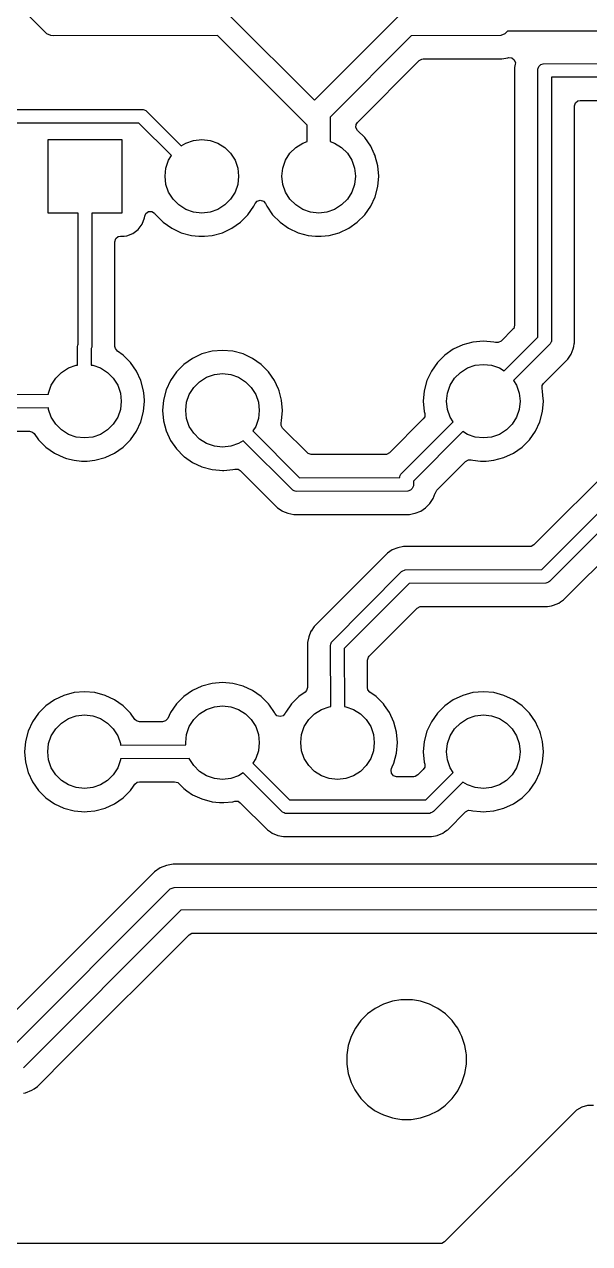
# Model space of a CAD drawing. Extents: x 3.8 to 7.11, y -5.16 to -3.03.
# Drawn here: x 4.968 to 5.452, y -5.157 to -4.114 of the extents above; entities that cross this region are included whole.
import ezdxf

# ---------------------------------------------------------------- set-up
doc = ezdxf.new("R2010")
doc.units = 0
doc.header["$MEASUREMENT"] = 0
doc.layers.add('BLACK', color=7, linetype='CONTINUOUS')

msp = doc.modelspace()

# ---------------------------------------------------------------- linework, layer by layer
at = {"layer": 'BLACK', "linetype": 'CONTINUOUS'}
for p, q in [((4.9874, -4.1224), (4.837, -3.9722)), ((5.1433, -4.106), (5.2166, -4.1791)), ((5.2166, -4.1791), (5.2883, -4.1072)), ((5.3818, -4.1201), (5.3795, -4.1224)), ((6.3951, -4.12), (5.3818, -4.1201)), ((4.991, -4.1238), (4.9874, -4.1224)), ((4.9929, -4.124), (4.991, -4.1238)), ((4.991, -4.1238), (4.991, -4.1238)), ((5.1335, -4.1238), (4.9929, -4.124)), ((5.2103, -4.2003), (5.1335, -4.1238)), ((5.2991, -4.124), (5.2298, -4.1936)), ((5.3759, -4.1238), (5.2991, -4.124)), ((5.3795, -4.1224), (5.3759, -4.1238)), ((5.2533, -4.198), (5.3061, -4.1452)), ((5.3061, -4.1452), (5.3085, -4.1438)), ((5.3085, -4.1438), (5.3095, -4.1437)), ((5.3095, -4.1437), (5.3769, -4.1437)), ((5.3769, -4.1437), (5.3819, -4.1427)), ((5.3819, -4.1427), (5.3826, -4.1426)), ((5.3826, -4.1426), (5.3853, -4.1428)), ((5.3853, -4.1428), (5.3875, -4.1445)), ((5.3875, -4.1445), (5.3884, -4.1471)), ((5.3883, -4.1483), (5.3878, -4.151)), ((5.3878, -4.151), (5.3878, -4.3716)), ((5.3884, -4.1471), (5.3883, -4.1483)), ((5.4076, -4.1524), (5.4085, -4.1503)), ((5.4085, -4.1503), (5.4101, -4.1486)), ((5.4101, -4.1486), (5.4122, -4.1478)), ((5.4122, -4.1478), (5.6268, -4.1476)), ((5.4075, -4.1535), (5.4076, -4.1524)), ((5.4076, -4.3817), (5.4075, -4.1535)), ((5.6242, -4.1593), (5.4192, -4.1594)), ((5.4192, -4.1594), (5.4193, -4.3843)), ((5.439, -4.184), (5.4398, -4.1814)), ((5.4398, -4.1814), (5.4418, -4.1796)), ((5.4418, -4.1796), (5.4439, -4.1792)), ((5.4439, -4.1792), (5.6141, -4.1792)), ((4.9398, -4.1871), (5.0689, -4.187)), ((5.0689, -4.187), (5.07, -4.1871)), ((5.07, -4.1871), (5.0708, -4.1874)), ((5.0708, -4.1874), (5.0722, -4.188)), ((5.0722, -4.188), (5.1025, -4.2182)), ((5.2298, -4.1936), (5.2298, -4.2143)), ((5.439, -4.3868), (5.439, -4.184)), ((5.0663, -4.1987), (4.9467, -4.1988)), ((5.0942, -4.2265), (5.0663, -4.1987)), ((5.2103, -4.2144), (5.2103, -4.2003)), ((5.2519, -4.2025), (5.2521, -4.1997)), ((5.2533, -4.2049), (5.2519, -4.2025)), ((5.2521, -4.1997), (5.2533, -4.198)), ((4.9886, -4.2756), (4.9886, -4.2126)), ((4.9886, -4.2126), (5.0516, -4.2126)), ((5.0516, -4.2126), (5.0516, -4.2756)), ((5.1064, -4.2157), (5.1131, -4.2134)), ((5.1131, -4.2134), (5.1201, -4.2126)), ((5.1201, -4.2126), (5.1271, -4.2134)), ((5.1271, -4.2134), (5.1337, -4.2157)), ((5.2064, -4.2157), (5.2103, -4.2144)), ((5.2298, -4.2143), (5.2337, -4.2157)), ((5.2595, -4.2111), (5.2533, -4.2049)), ((5.2646, -4.2184), (5.2595, -4.2111)), ((5.2595, -4.2111), (5.2595, -4.2111)), ((5.1025, -4.2182), (5.1064, -4.2157)), ((5.1337, -4.2157), (5.1397, -4.2195)), ((5.1397, -4.2195), (5.1447, -4.2245)), ((5.1447, -4.2245), (5.1485, -4.2304)), ((5.1917, -4.2304), (5.1955, -4.2245)), ((5.1955, -4.2245), (5.2004, -4.2195)), ((5.2004, -4.2195), (5.2064, -4.2157)), ((5.2337, -4.2157), (5.2397, -4.2195)), ((5.2397, -4.2195), (5.2447, -4.2245)), ((5.2447, -4.2245), (5.2485, -4.2304)), ((5.2677, -4.225), (5.2646, -4.2184)), ((5.2684, -4.2265), (5.2677, -4.225)), ((5.0894, -4.2371), (5.0917, -4.2304)), ((5.0917, -4.2304), (5.0942, -4.2265)), ((5.1485, -4.2304), (5.1508, -4.2371)), ((5.1894, -4.2371), (5.1917, -4.2304)), ((5.2485, -4.2304), (5.2508, -4.2371)), ((5.2685, -4.2269), (5.2684, -4.2265)), ((5.2684, -4.2265), (5.2684, -4.2265)), ((5.2707, -4.2352), (5.2685, -4.2269)), ((5.2715, -4.2441), (5.2707, -4.2352)), ((5.0886, -4.2441), (5.0894, -4.2371)), ((5.0894, -4.2511), (5.0886, -4.2441)), ((5.1508, -4.2371), (5.1516, -4.2441)), ((5.1516, -4.2441), (5.1508, -4.2511)), ((5.1886, -4.2441), (5.1894, -4.2371)), ((5.1894, -4.2511), (5.1886, -4.2441)), ((5.2508, -4.2371), (5.2516, -4.2441)), ((5.2516, -4.2441), (5.2508, -4.2511)), ((5.2707, -4.253), (5.2715, -4.2441)), ((5.0917, -4.2578), (5.0894, -4.2511)), ((5.1508, -4.2511), (5.1485, -4.2578)), ((5.1917, -4.2578), (5.1894, -4.2511)), ((5.2508, -4.2511), (5.2485, -4.2578)), ((5.2684, -4.2617), (5.2707, -4.253)), ((5.0955, -4.2637), (5.0917, -4.2578)), ((5.1004, -4.2687), (5.0955, -4.2637)), ((5.1447, -4.2637), (5.1397, -4.2687)), ((5.1485, -4.2578), (5.1447, -4.2637)), ((5.1657, -4.2675), (5.1675, -4.2654)), ((5.1675, -4.2654), (5.1701, -4.2647)), ((5.1701, -4.2647), (5.1728, -4.2655)), ((5.1728, -4.2655), (5.1745, -4.2675)), ((5.1955, -4.2637), (5.1917, -4.2578)), ((5.2004, -4.2687), (5.1955, -4.2637)), ((5.2447, -4.2637), (5.2397, -4.2687)), ((5.2485, -4.2578), (5.2447, -4.2637)), ((5.2646, -4.2698), (5.2684, -4.2617)), ((5.0142, -4.2756), (4.9886, -4.2756)), ((5.0143, -4.3877), (5.0142, -4.2756)), ((5.0516, -4.2756), (5.0259, -4.2756)), ((5.0259, -4.2756), (5.026, -4.3894)), ((5.0712, -4.2784), (5.0722, -4.2759)), ((5.0722, -4.2759), (5.0745, -4.2743)), ((5.0745, -4.2743), (5.0772, -4.2742)), ((5.0772, -4.2742), (5.0796, -4.2756)), ((5.0796, -4.2756), (5.08, -4.2762)), ((5.08, -4.2762), (5.0807, -4.2771)), ((5.0807, -4.2771), (5.087, -4.2835)), ((5.1064, -4.2725), (5.1004, -4.2687)), ((5.1131, -4.2748), (5.1064, -4.2725)), ((5.1201, -4.2756), (5.1131, -4.2748)), ((5.1271, -4.2748), (5.1201, -4.2756)), ((5.1337, -4.2725), (5.1271, -4.2748)), ((5.1397, -4.2687), (5.1337, -4.2725)), ((5.1531, -4.2835), (5.1595, -4.2771)), ((5.1595, -4.2771), (5.1646, -4.2698)), ((5.1646, -4.2698), (5.1657, -4.2675)), ((5.1745, -4.2675), (5.1756, -4.2698)), ((5.1756, -4.2698), (5.1756, -4.2698)), ((5.1756, -4.2698), (5.1807, -4.2771)), ((5.1807, -4.2771), (5.187, -4.2835)), ((5.2064, -4.2725), (5.2004, -4.2687)), ((5.2131, -4.2748), (5.2064, -4.2725)), ((5.2201, -4.2756), (5.2131, -4.2748)), ((5.2271, -4.2748), (5.2201, -4.2756)), ((5.2337, -4.2725), (5.2271, -4.2748)), ((5.2397, -4.2687), (5.2337, -4.2725)), ((5.2531, -4.2835), (5.2595, -4.2771)), ((5.2595, -4.2771), (5.2646, -4.2698)), ((5.0657, -4.2897), (5.069, -4.2851)), ((5.069, -4.2851), (5.071, -4.2798)), ((5.071, -4.2798), (5.0712, -4.2784)), ((5.087, -4.2835), (5.087, -4.2835)), ((5.087, -4.2835), (5.0944, -4.2886)), ((5.1458, -4.2886), (5.1531, -4.2835)), ((5.187, -4.2835), (5.187, -4.2835)), ((5.187, -4.2835), (5.1944, -4.2886)), ((5.2458, -4.2886), (5.2531, -4.2835)), ((5.0457, -4.3002), (5.0465, -4.2975)), ((5.0465, -4.2975), (5.0485, -4.2957)), ((5.0485, -4.2957), (5.0506, -4.2953)), ((5.0506, -4.2953), (5.0535, -4.2953)), ((5.0535, -4.2953), (5.0558, -4.295)), ((5.0535, -4.2953), (5.0535, -4.2953)), ((5.0558, -4.295), (5.0611, -4.2931)), ((5.0611, -4.2931), (5.0657, -4.2897)), ((5.0944, -4.2886), (5.1025, -4.2924)), ((5.1025, -4.2924), (5.1112, -4.2947)), ((5.1112, -4.2947), (5.1175, -4.2953)), ((5.1175, -4.2953), (5.1201, -4.2955)), ((5.1201, -4.2955), (5.1223, -4.2953)), ((5.1201, -4.2955), (5.1201, -4.2955)), ((5.1201, -4.2955), (5.1201, -4.2955)), ((5.1223, -4.2953), (5.129, -4.2947)), ((5.129, -4.2947), (5.1377, -4.2924)), ((5.1377, -4.2924), (5.1458, -4.2886)), ((5.1944, -4.2886), (5.2025, -4.2924)), ((5.2025, -4.2924), (5.2112, -4.2947)), ((5.2112, -4.2947), (5.2175, -4.2953)), ((5.2175, -4.2953), (5.2201, -4.2955)), ((5.2201, -4.2955), (5.2223, -4.2953)), ((5.2201, -4.2955), (5.2201, -4.2955)), ((5.2201, -4.2955), (5.2201, -4.2955)), ((5.2223, -4.2953), (5.229, -4.2947)), ((5.229, -4.2947), (5.2377, -4.2924)), ((5.2377, -4.2924), (5.2458, -4.2886)), ((5.0457, -4.3898), (5.0457, -4.3002)), ((5.3863, -4.3751), (5.3763, -4.3852)), ((5.3787, -4.4107), (5.4076, -4.3817)), ((5.387, -4.3743), (5.3863, -4.3751)), ((5.3878, -4.3716), (5.387, -4.3743)), ((5.0138, -4.3898), (5.0139, -4.3886)), ((5.0138, -4.4058), (5.0138, -4.3898)), ((5.0139, -4.3886), (5.0143, -4.3877)), ((5.0259, -4.3905), (5.0255, -4.3915)), ((5.0255, -4.3915), (5.0255, -4.4058)), ((5.026, -4.3894), (5.0259, -4.3905)), ((5.0461, -4.3916), (5.0457, -4.3898)), ((5.0478, -4.3938), (5.0461, -4.3916)), ((5.3353, -4.3921), (5.328, -4.3972)), ((5.3434, -4.3883), (5.3353, -4.3921)), ((5.3353, -4.3921), (5.3353, -4.3921)), ((5.3521, -4.386), (5.3434, -4.3883)), ((5.3434, -4.3883), (5.3434, -4.3883)), ((5.361, -4.3852), (5.3521, -4.386)), ((5.3521, -4.386), (5.3521, -4.386)), ((5.3699, -4.386), (5.361, -4.3852)), ((5.361, -4.3852), (5.361, -4.3852)), ((5.3715, -4.3864), (5.3699, -4.386)), ((5.3699, -4.386), (5.3699, -4.386)), ((5.3699, -4.386), (5.3699, -4.386)), ((5.3699, -4.386), (5.3699, -4.386)), ((5.3699, -4.386), (5.3699, -4.386)), ((5.3738, -4.3865), (5.3715, -4.3864)), ((5.3763, -4.3852), (5.3738, -4.3865)), ((5.4183, -4.3875), (5.3869, -4.419)), ((5.419, -4.3858), (5.4183, -4.3875)), ((5.4192, -4.3854), (5.419, -4.3858)), ((5.4193, -4.3843), (5.4192, -4.3854)), ((5.4361, -4.3964), (5.438, -4.3917)), ((5.438, -4.3917), (5.4384, -4.3898)), ((5.4384, -4.3898), (5.4388, -4.3876)), ((5.4388, -4.3876), (5.439, -4.3868)), ((5.0527, -4.3972), (5.0478, -4.3938)), ((5.0591, -4.4036), (5.0527, -4.3972)), ((5.1121, -4.4), (5.1048, -4.4051)), ((5.1202, -4.3962), (5.1121, -4.4)), ((5.1121, -4.4), (5.1121, -4.4)), ((5.1289, -4.3939), (5.1202, -4.3962)), ((5.1202, -4.3962), (5.1202, -4.3962)), ((5.1378, -4.3931), (5.1289, -4.3939)), ((5.1289, -4.3939), (5.1289, -4.3939)), ((5.1467, -4.3939), (5.1378, -4.3931)), ((5.1378, -4.3931), (5.1378, -4.3931)), ((5.1554, -4.3962), (5.1467, -4.3939)), ((5.1467, -4.3939), (5.1467, -4.3939)), ((5.1467, -4.3939), (5.1467, -4.3939)), ((5.1467, -4.3939), (5.1467, -4.3939)), ((5.1467, -4.3939), (5.1467, -4.3939)), ((5.1635, -4.4), (5.1554, -4.3962)), ((5.1554, -4.3962), (5.1554, -4.3962)), ((5.1708, -4.4051), (5.1635, -4.4)), ((5.1635, -4.4), (5.1635, -4.4)), ((5.328, -4.3972), (5.3217, -4.4036)), ((5.4125, -4.4214), (5.4333, -4.4006)), ((5.4333, -4.4006), (5.4361, -4.3964)), ((4.9951, -4.417), (5, -4.412)), ((5, -4.412), (5.006, -4.4082)), ((5.006, -4.4082), (5.0127, -4.4059)), ((5.0127, -4.4059), (5.0138, -4.4058)), ((5.0255, -4.4058), (5.0267, -4.4059)), ((5.0267, -4.4059), (5.0334, -4.4082)), ((5.0334, -4.4082), (5.0393, -4.412)), ((5.0393, -4.412), (5.0443, -4.417)), ((5.0642, -4.4109), (5.0591, -4.4036)), ((5.0591, -4.4036), (5.0591, -4.4036)), ((5.068, -4.419), (5.0642, -4.4109)), ((5.0984, -4.4115), (5.0933, -4.4188)), ((5.1048, -4.4051), (5.0984, -4.4115)), ((5.1308, -4.4138), (5.1378, -4.413)), ((5.1378, -4.413), (5.1448, -4.4138)), ((5.1772, -4.4115), (5.1708, -4.4051)), ((5.1823, -4.4188), (5.1772, -4.4115)), ((5.1772, -4.4115), (5.1772, -4.4115)), ((5.3165, -4.4109), (5.3127, -4.419)), ((5.3217, -4.4036), (5.3165, -4.4109)), ((5.3165, -4.4109), (5.3165, -4.4109)), ((5.3364, -4.417), (5.3414, -4.412)), ((5.3414, -4.412), (5.3474, -4.4082)), ((5.3474, -4.4082), (5.354, -4.4059)), ((5.354, -4.4059), (5.361, -4.4051)), ((5.361, -4.4051), (5.368, -4.4059)), ((5.368, -4.4059), (5.3747, -4.4082)), ((5.3747, -4.4082), (5.3787, -4.4107)), ((4.989, -4.4296), (4.9913, -4.4229)), ((4.9913, -4.4229), (4.9951, -4.417)), ((5.0443, -4.417), (5.0481, -4.4229)), ((5.0481, -4.4229), (5.0504, -4.4296)), ((5.0703, -4.4277), (5.068, -4.419)), ((5.0933, -4.4188), (5.0895, -4.4269)), ((5.0933, -4.4188), (5.0933, -4.4188)), ((5.1132, -4.4249), (5.1182, -4.4199)), ((5.1182, -4.4199), (5.1241, -4.4161)), ((5.1241, -4.4161), (5.1308, -4.4138)), ((5.1448, -4.4138), (5.1515, -4.4161)), ((5.1515, -4.4161), (5.1574, -4.4199)), ((5.1574, -4.4199), (5.1624, -4.4249)), ((5.1858, -4.4262), (5.1823, -4.4188)), ((5.3127, -4.419), (5.3104, -4.4277)), ((5.3127, -4.419), (5.3127, -4.419)), ((5.3303, -4.4296), (5.3326, -4.4229)), ((5.3326, -4.4229), (5.3364, -4.417)), ((5.3869, -4.419), (5.3894, -4.4229)), ((5.3894, -4.4229), (5.3917, -4.4296)), ((5.4112, -4.4261), (5.4113, -4.4233)), ((5.4113, -4.4233), (5.4125, -4.4214)), ((4.893, -4.4308), (4.9889, -4.4307)), ((4.9889, -4.4307), (4.989, -4.4296)), ((5.0504, -4.4296), (5.0512, -4.4366)), ((5.0707, -4.432), (5.0703, -4.4277)), ((5.0711, -4.4364), (5.0707, -4.432)), ((5.0895, -4.4269), (5.0872, -4.4356)), ((5.0895, -4.4269), (5.0895, -4.4269)), ((5.1071, -4.4375), (5.1094, -4.4308)), ((5.1094, -4.4308), (5.1132, -4.4249)), ((5.1624, -4.4249), (5.1662, -4.4308)), ((5.1662, -4.4308), (5.1685, -4.4375)), ((5.1861, -4.4269), (5.1858, -4.4262)), ((5.1863, -4.4277), (5.1861, -4.4269)), ((5.1861, -4.4269), (5.1861, -4.4269)), ((5.1884, -4.4356), (5.1863, -4.4277)), ((5.3104, -4.4277), (5.3096, -4.4366)), ((5.3104, -4.4277), (5.3104, -4.4277)), ((5.3295, -4.4366), (5.3303, -4.4296)), ((5.3917, -4.4296), (5.3925, -4.4366)), ((5.4116, -4.4277), (5.4112, -4.4261)), ((5.412, -4.432), (5.4116, -4.4277)), ((5.4124, -4.4364), (5.412, -4.432)), ((4.9888, -4.4424), (4.893, -4.4425)), ((4.989, -4.4436), (4.9888, -4.4424)), ((4.9913, -4.4503), (4.989, -4.4436)), ((5.0504, -4.4436), (5.0481, -4.4503)), ((5.0512, -4.4366), (5.0504, -4.4436)), ((5.0703, -4.4455), (5.0711, -4.4366)), ((5.0711, -4.4366), (5.0711, -4.4364)), ((5.0872, -4.4356), (5.0864, -4.4445)), ((5.0872, -4.4356), (5.0872, -4.4356)), ((5.1063, -4.4445), (5.1071, -4.4375)), ((5.1685, -4.4375), (5.1693, -4.4445)), ((5.1892, -4.4445), (5.1884, -4.4356)), ((5.3096, -4.4366), (5.3096, -4.4366)), ((5.3096, -4.4366), (5.3104, -4.4455)), ((5.3303, -4.4436), (5.3295, -4.4366)), ((5.3326, -4.4503), (5.3303, -4.4436)), ((5.3917, -4.4436), (5.3894, -4.4503)), ((5.3925, -4.4366), (5.3917, -4.4436)), ((5.4116, -4.4455), (5.4124, -4.4366)), ((5.4124, -4.4366), (5.4124, -4.4364)), ((4.9951, -4.4563), (4.9913, -4.4503)), ((5.0481, -4.4503), (5.0443, -4.4563)), ((5.0642, -4.4623), (5.068, -4.4542)), ((5.068, -4.4542), (5.0703, -4.4455)), ((5.0864, -4.4445), (5.0864, -4.4445)), ((5.0864, -4.4445), (5.0872, -4.4534)), ((5.0872, -4.4534), (5.0872, -4.4534)), ((5.0872, -4.4534), (5.0895, -4.4621)), ((5.1071, -4.4515), (5.1063, -4.4445)), ((5.1094, -4.4582), (5.1071, -4.4515)), ((5.1685, -4.4515), (5.1662, -4.4582)), ((5.1693, -4.4445), (5.1685, -4.4515)), ((5.188, -4.455), (5.1884, -4.4534)), ((5.1884, -4.4534), (5.1892, -4.4445)), ((5.1884, -4.4534), (5.1884, -4.4534)), ((5.1884, -4.4534), (5.1884, -4.4534)), ((5.3096, -4.4518), (5.2806, -4.4808)), ((5.2904, -4.4991), (5.3351, -4.4542)), ((5.3108, -4.4499), (5.3096, -4.4518)), ((5.3104, -4.4455), (5.3104, -4.4455)), ((5.3104, -4.4455), (5.3108, -4.4471)), ((5.3108, -4.4471), (5.3108, -4.4499)), ((5.3351, -4.4542), (5.3326, -4.4503)), ((5.3894, -4.4503), (5.3856, -4.4563)), ((5.4055, -4.4623), (5.4093, -4.4542)), ((5.4093, -4.4542), (5.4116, -4.4455)), ((4.9093, -4.4622), (4.9726, -4.4622)), ((4.9726, -4.4622), (4.9752, -4.463)), ((4.9752, -4.463), (4.9766, -4.4643)), ((4.9766, -4.4643), (4.9803, -4.4697)), ((5, -4.4612), (4.9951, -4.4563)), ((5.006, -4.465), (5, -4.4612)), ((5.0127, -4.4673), (5.006, -4.465)), ((5.0334, -4.465), (5.0267, -4.4673)), ((5.0393, -4.4612), (5.0334, -4.465)), ((5.0443, -4.4563), (5.0393, -4.4612)), ((5.0591, -4.4697), (5.0642, -4.4623)), ((5.0895, -4.4621), (5.0895, -4.4621)), ((5.0895, -4.4621), (5.0933, -4.4702)), ((5.1132, -4.4641), (5.1094, -4.4582)), ((5.1182, -4.4691), (5.1132, -4.4641)), ((5.1662, -4.4582), (5.1637, -4.4621)), ((5.1637, -4.4621), (5.2037, -4.5021)), ((5.1879, -4.4573), (5.188, -4.455)), ((5.1892, -4.4597), (5.1879, -4.4573)), ((5.2104, -4.4808), (5.1892, -4.4597)), ((5.3434, -4.4625), (5.3011, -4.5049)), ((5.3474, -4.465), (5.3434, -4.4625)), ((5.354, -4.4673), (5.3474, -4.465)), ((5.3747, -4.465), (5.368, -4.4673)), ((5.3807, -4.4612), (5.3747, -4.465)), ((5.3856, -4.4563), (5.3807, -4.4612)), ((5.4004, -4.4697), (5.4055, -4.4623)), ((4.9803, -4.4697), (4.9866, -4.476)), ((5.0197, -4.4681), (5.0127, -4.4673)), ((5.0267, -4.4673), (5.0197, -4.4681)), ((5.0527, -4.476), (5.0591, -4.4697)), ((5.0933, -4.4702), (5.0933, -4.4702)), ((5.0933, -4.4702), (5.0984, -4.4775)), ((5.1241, -4.4729), (5.1182, -4.4691)), ((5.1308, -4.4752), (5.1241, -4.4729)), ((5.1378, -4.476), (5.1308, -4.4752)), ((5.1448, -4.4752), (5.1378, -4.476)), ((5.1515, -4.4729), (5.1448, -4.4752)), ((5.1554, -4.4704), (5.1515, -4.4729)), ((5.1979, -4.5128), (5.1554, -4.4704)), ((5.361, -4.4681), (5.354, -4.4673)), ((5.368, -4.4673), (5.361, -4.4681)), ((5.3941, -4.476), (5.4004, -4.4697)), ((4.9866, -4.476), (4.9866, -4.476)), ((4.9866, -4.476), (4.994, -4.4811)), ((4.994, -4.4811), (5.0021, -4.4849)), ((5.0021, -4.4849), (5.0021, -4.4849)), ((5.0021, -4.4849), (5.0021, -4.4849)), ((5.0021, -4.4849), (5.0042, -4.4855)), ((5.0042, -4.4855), (5.0108, -4.4872)), ((5.0286, -4.4872), (5.0373, -4.4849)), ((5.0373, -4.4849), (5.0454, -4.4811)), ((5.0454, -4.4811), (5.0527, -4.476)), ((5.0984, -4.4775), (5.1048, -4.4839)), ((5.1048, -4.4839), (5.1053, -4.4843)), ((5.1053, -4.4843), (5.1121, -4.489)), ((5.2112, -4.4815), (5.2104, -4.4808)), ((5.2138, -4.4823), (5.2112, -4.4815)), ((5.2771, -4.4823), (5.2138, -4.4823)), ((5.2782, -4.4822), (5.2771, -4.4823)), ((5.2806, -4.4808), (5.2782, -4.4822)), ((5.3699, -4.4872), (5.3786, -4.4849)), ((5.3786, -4.4849), (5.3867, -4.4811)), ((5.3867, -4.4811), (5.3941, -4.476)), ((5.0108, -4.4872), (5.0171, -4.4878)), ((5.0171, -4.4878), (5.0197, -4.488)), ((5.0197, -4.488), (5.0219, -4.4878)), ((5.0197, -4.488), (5.0197, -4.488)), ((5.0197, -4.488), (5.0197, -4.488)), ((5.0219, -4.4878), (5.0286, -4.4872)), ((5.1121, -4.489), (5.1202, -4.4928)), ((5.1202, -4.4928), (5.1289, -4.4951)), ((5.1289, -4.4951), (5.1352, -4.4957)), ((5.1352, -4.4957), (5.1378, -4.4959)), ((5.1378, -4.4959), (5.139, -4.4958)), ((5.1378, -4.4959), (5.1378, -4.4959)), ((5.1378, -4.4959), (5.1378, -4.4959)), ((5.139, -4.4958), (5.1467, -4.4951)), ((5.1467, -4.4951), (5.1483, -4.4947)), ((5.1483, -4.4947), (5.1511, -4.4947)), ((5.1511, -4.4947), (5.153, -4.4959)), ((5.153, -4.4959), (5.1849, -4.5278)), ((5.3213, -4.5126), (5.3458, -4.4881)), ((5.3458, -4.4881), (5.3482, -4.4867)), ((5.3482, -4.4867), (5.3505, -4.4868)), ((5.3505, -4.4868), (5.3521, -4.4872)), ((5.3521, -4.4872), (5.3585, -4.4878)), ((5.3585, -4.4878), (5.361, -4.488)), ((5.361, -4.488), (5.3633, -4.4878)), ((5.361, -4.488), (5.361, -4.488)), ((5.361, -4.488), (5.361, -4.488)), ((5.3633, -4.4878), (5.3699, -4.4872)), ((5.4772, -4.4866), (5.4042, -4.5596)), ((5.4111, -4.5807), (5.4993, -4.4923)), ((5.2037, -4.5021), (5.2894, -4.502)), ((5.2894, -4.502), (5.2895, -4.5012)), ((5.2895, -4.5012), (5.2899, -4.5001)), ((5.2899, -4.5001), (5.2904, -4.4991)), ((5.3011, -4.5049), (5.3012, -4.5079)), ((5.51, -4.4982), (5.4176, -4.5908)), ((5.1991, -4.5133), (5.1979, -4.5128)), ((5.2, -4.5137), (5.1991, -4.5133)), ((5.2012, -4.5138), (5.2, -4.5137)), ((5.2964, -4.5137), (5.2012, -4.5138)), ((5.2986, -4.5128), (5.2964, -4.5137)), ((5.3002, -4.5112), (5.2986, -4.5128)), ((5.3011, -4.509), (5.3002, -4.5112)), ((5.3012, -4.5079), (5.3011, -4.509)), ((5.3011, -4.509), (5.3011, -4.509)), ((5.318, -4.52), (5.3199, -4.5153)), ((5.3199, -4.5153), (5.32, -4.5151)), ((5.32, -4.5151), (5.3212, -4.5126)), ((5.3212, -4.5126), (5.3213, -4.5126)), ((5.4297, -4.6065), (5.525, -4.5112)), ((5.1849, -4.5278), (5.1849, -4.5278)), ((5.1849, -4.5278), (5.1849, -4.5278)), ((5.1849, -4.5278), (5.1849, -4.5278)), ((5.1849, -4.5278), (5.1889, -4.5305)), ((5.3074, -4.5306), (5.3116, -4.5278)), ((5.3116, -4.5278), (5.3152, -4.5242)), ((5.3152, -4.5242), (5.318, -4.52)), ((5.1889, -4.5305), (5.1891, -4.5306)), ((5.1891, -4.5306), (5.1937, -4.5325)), ((5.1937, -4.5325), (5.1937, -4.5325)), ((5.1937, -4.5325), (5.1937, -4.5325)), ((5.1937, -4.5325), (5.1987, -4.5335)), ((5.1987, -4.5335), (5.1987, -4.5335)), ((5.1987, -4.5335), (5.2978, -4.5335)), ((5.2978, -4.5335), (5.3011, -4.5328)), ((5.3011, -4.5328), (5.3027, -4.5325)), ((5.3027, -4.5325), (5.3074, -4.5306)), ((5.2789, -4.5667), (5.2163, -4.6293)), ((5.2789, -4.5667), (5.2789, -4.5667)), ((5.2831, -4.5639), (5.2789, -4.5667)), ((5.2878, -4.562), (5.2831, -4.5639)), ((5.2928, -4.561), (5.2878, -4.562)), ((5.2878, -4.562), (5.2878, -4.562)), ((5.4008, -4.561), (5.2928, -4.561)), ((5.4018, -4.5609), (5.4008, -4.561)), ((5.4042, -4.5596), (5.4018, -4.5609)), ((5.2313, -4.6424), (5.2911, -4.5824)), ((5.2911, -4.5824), (5.292, -4.5817)), ((5.292, -4.5817), (5.2935, -4.5811)), ((5.2935, -4.5811), (5.2941, -4.5808)), ((5.2941, -4.5808), (5.4111, -4.5807)), ((5.2976, -4.5925), (5.242, -4.6482)), ((5.4145, -4.5924), (5.2976, -4.5925)), ((5.4154, -4.592), (5.4145, -4.5924)), ((5.4167, -4.5915), (5.4154, -4.592)), ((5.4176, -4.5908), (5.4167, -4.5915)), ((5.4192, -4.6116), (5.4209, -4.6112)), ((5.4209, -4.6112), (5.4255, -4.6093)), ((5.4255, -4.6093), (5.427, -4.6083)), ((5.427, -4.6083), (5.4297, -4.6065)), ((5.2633, -4.6548), (5.3045, -4.6137)), ((5.3045, -4.6137), (5.3069, -4.6123)), ((5.3069, -4.6123), (5.3079, -4.6122)), ((5.3079, -4.6122), (5.4159, -4.6122)), ((5.4159, -4.6122), (5.4192, -4.6116)), ((5.2163, -4.6293), (5.2136, -4.6335)), ((5.2163, -4.6293), (5.2163, -4.6293)), ((5.2116, -4.6382), (5.2106, -4.6431)), ((5.2135, -4.6335), (5.2116, -4.6382)), ((5.2116, -4.6382), (5.2116, -4.6382)), ((5.2136, -4.6335), (5.2135, -4.6335)), ((5.2136, -4.6335), (5.2136, -4.6335)), ((5.2311, -4.6428), (5.2313, -4.6424)), ((5.2106, -4.6431), (5.2106, -4.6816)), ((5.2303, -4.6457), (5.2304, -4.6445)), ((5.2304, -4.6979), (5.2303, -4.6457)), ((5.2304, -4.6445), (5.2311, -4.6428)), ((5.242, -4.6482), (5.2421, -4.6979)), ((5.2618, -4.6583), (5.2626, -4.6557)), ((5.2618, -4.6816), (5.2618, -4.6583)), ((5.2626, -4.6557), (5.2633, -4.6548)), ((5.1121, -4.6842), (5.1048, -4.6894)), ((5.1202, -4.6804), (5.1121, -4.6842)), ((5.1121, -4.6842), (5.1121, -4.6842)), ((5.1289, -4.6781), (5.1202, -4.6804)), ((5.1202, -4.6804), (5.1202, -4.6804)), ((5.1378, -4.6773), (5.1289, -4.6781)), ((5.1289, -4.6781), (5.1289, -4.6781)), ((5.1467, -4.6781), (5.1378, -4.6773)), ((5.1378, -4.6773), (5.1378, -4.6773)), ((5.1554, -4.6804), (5.1467, -4.6781)), ((5.1467, -4.6781), (5.1467, -4.6781)), ((5.1467, -4.6781), (5.1467, -4.6781)), ((5.1467, -4.6781), (5.1467, -4.6781)), ((5.1467, -4.6781), (5.1467, -4.6781)), ((5.1635, -4.6842), (5.1554, -4.6804)), ((5.1554, -4.6804), (5.1554, -4.6804)), ((5.1708, -4.6894), (5.1635, -4.6842)), ((5.1635, -4.6842), (5.1635, -4.6842)), ((5.2098, -4.6843), (5.2085, -4.6856)), ((5.2106, -4.6816), (5.2098, -4.6843)), ((5.2622, -4.6835), (5.2618, -4.6816)), ((5.2639, -4.6856), (5.2622, -4.6835)), ((4.994, -4.6921), (4.9866, -4.6972)), ((5.0021, -4.6883), (4.994, -4.6921)), ((4.994, -4.6921), (4.994, -4.6921)), ((5.0108, -4.686), (5.0021, -4.6883)), ((5.0021, -4.6883), (5.0021, -4.6883)), ((5.0197, -4.6852), (5.0108, -4.686)), ((5.0108, -4.686), (5.0108, -4.686)), ((5.0286, -4.686), (5.0197, -4.6852)), ((5.0197, -4.6852), (5.0197, -4.6852)), ((5.0373, -4.6883), (5.0286, -4.686)), ((5.0286, -4.686), (5.0286, -4.686)), ((5.0286, -4.686), (5.0286, -4.686)), ((5.0286, -4.686), (5.0286, -4.686)), ((5.0286, -4.686), (5.0286, -4.686)), ((5.0454, -4.6921), (5.0373, -4.6883)), ((5.0373, -4.6883), (5.0373, -4.6883)), ((5.0527, -4.6972), (5.0454, -4.6921)), ((5.0454, -4.6921), (5.0454, -4.6921)), ((5.1048, -4.6894), (5.0984, -4.6957)), ((5.1772, -4.6957), (5.1708, -4.6894)), ((5.2032, -4.6894), (5.1968, -4.6957)), ((5.2085, -4.6856), (5.2032, -4.6894)), ((5.2693, -4.6894), (5.2639, -4.6856)), ((5.2756, -4.6957), (5.2693, -4.6894)), ((5.3353, -4.6921), (5.328, -4.6972)), ((5.3434, -4.6883), (5.3353, -4.6921)), ((5.3353, -4.6921), (5.3353, -4.6921)), ((5.3521, -4.686), (5.3434, -4.6883)), ((5.3434, -4.6883), (5.3434, -4.6883)), ((5.361, -4.6852), (5.3521, -4.686)), ((5.3521, -4.686), (5.3521, -4.686)), ((5.3699, -4.686), (5.361, -4.6852)), ((5.361, -4.6852), (5.361, -4.6852)), ((5.3786, -4.6883), (5.3699, -4.686)), ((5.3699, -4.686), (5.3699, -4.686)), ((5.3699, -4.686), (5.3699, -4.686)), ((5.3699, -4.686), (5.3699, -4.686)), ((5.3699, -4.686), (5.3699, -4.686)), ((5.3867, -4.6921), (5.3786, -4.6883)), ((5.3786, -4.6883), (5.3786, -4.6883)), ((5.3941, -4.6972), (5.3867, -4.6921)), ((5.3867, -4.6921), (5.3867, -4.6921)), ((4.9803, -4.7036), (4.9752, -4.7109)), ((4.9866, -4.6972), (4.9803, -4.7036)), ((5.0127, -4.7059), (5.0197, -4.7051)), ((5.0197, -4.7051), (5.0267, -4.7059)), ((5.0591, -4.7036), (5.0527, -4.6972)), ((5.0628, -4.7089), (5.0591, -4.7036)), ((5.0933, -4.703), (5.0909, -4.7082)), ((5.0984, -4.6957), (5.0933, -4.703)), ((5.1132, -4.7091), (5.1182, -4.7041)), ((5.1182, -4.7041), (5.1241, -4.7004)), ((5.1241, -4.7004), (5.1308, -4.698)), ((5.1308, -4.698), (5.1378, -4.6972)), ((5.1378, -4.6972), (5.1448, -4.698)), ((5.1448, -4.698), (5.1515, -4.7004)), ((5.1515, -4.7004), (5.1574, -4.7041)), ((5.1574, -4.7041), (5.1624, -4.7091)), ((5.1779, -4.6968), (5.1772, -4.6957)), ((5.1823, -4.703), (5.1779, -4.6968)), ((5.1826, -4.7036), (5.1823, -4.703)), ((5.1843, -4.7057), (5.1826, -4.7036)), ((5.1914, -4.7036), (5.1896, -4.7057)), ((5.1917, -4.703), (5.1914, -4.7036)), ((5.192, -4.7026), (5.1917, -4.703)), ((5.1968, -4.6957), (5.192, -4.7026)), ((5.2116, -4.7091), (5.2166, -4.7041)), ((5.2166, -4.7041), (5.2226, -4.7004)), ((5.2226, -4.7004), (5.2292, -4.698)), ((5.2292, -4.698), (5.2304, -4.6979)), ((5.2421, -4.6979), (5.2432, -4.698)), ((5.2432, -4.698), (5.2499, -4.7004)), ((5.2499, -4.7004), (5.2559, -4.7041)), ((5.2559, -4.7041), (5.2608, -4.7091)), ((5.2764, -4.6969), (5.2756, -4.6957)), ((5.2807, -4.703), (5.2764, -4.6969)), ((5.2845, -4.7112), (5.2807, -4.703)), ((5.3217, -4.7036), (5.3165, -4.7109)), ((5.328, -4.6972), (5.3217, -4.7036)), ((5.354, -4.7059), (5.361, -4.7051)), ((5.361, -4.7051), (5.368, -4.7059)), ((5.4004, -4.7036), (5.3941, -4.6972)), ((5.4055, -4.7109), (5.4004, -4.7036)), ((5.4004, -4.7036), (5.4004, -4.7036)), ((4.9752, -4.7109), (4.9714, -4.719)), ((4.9752, -4.7109), (4.9752, -4.7109)), ((4.9951, -4.717), (5, -4.712)), ((5, -4.712), (5.006, -4.7082)), ((5.006, -4.7082), (5.0127, -4.7059)), ((5.0267, -4.7059), (5.0334, -4.7082)), ((5.0334, -4.7082), (5.0393, -4.712)), ((5.0393, -4.712), (5.0443, -4.717)), ((5.0642, -4.7102), (5.0628, -4.7089)), ((5.0668, -4.711), (5.0642, -4.7102)), ((5.0865, -4.711), (5.0668, -4.711)), ((5.0891, -4.7102), (5.0865, -4.711)), ((5.0909, -4.7082), (5.0891, -4.7102)), ((5.1071, -4.7217), (5.1094, -4.7151)), ((5.1094, -4.7151), (5.1132, -4.7091)), ((5.1624, -4.7091), (5.1662, -4.7151)), ((5.1662, -4.7151), (5.1685, -4.7217)), ((5.187, -4.7065), (5.1843, -4.7057)), ((5.1896, -4.7057), (5.187, -4.7065)), ((5.2055, -4.7217), (5.2078, -4.7151)), ((5.2078, -4.7151), (5.2116, -4.7091)), ((5.2608, -4.7091), (5.2646, -4.7151)), ((5.2646, -4.7151), (5.2669, -4.7217)), ((5.2868, -4.7198), (5.2845, -4.7112)), ((5.3165, -4.7109), (5.3127, -4.719)), ((5.3165, -4.7109), (5.3165, -4.7109)), ((5.3364, -4.717), (5.3414, -4.712)), ((5.3414, -4.712), (5.3474, -4.7082)), ((5.3474, -4.7082), (5.354, -4.7059)), ((5.368, -4.7059), (5.3747, -4.7082)), ((5.3747, -4.7082), (5.3807, -4.712)), ((5.3807, -4.712), (5.3856, -4.717)), ((5.4077, -4.7155), (5.4055, -4.7109)), ((5.4093, -4.719), (5.4077, -4.7155)), ((4.9714, -4.719), (4.9691, -4.7277)), ((4.9714, -4.719), (4.9714, -4.719)), ((4.989, -4.7296), (4.9913, -4.7229)), ((4.9913, -4.7229), (4.9951, -4.717)), ((5.0443, -4.717), (5.0481, -4.7229)), ((5.0481, -4.7229), (5.0504, -4.7296)), ((5.1063, -4.7287), (5.1071, -4.7217)), ((5.1685, -4.7217), (5.1693, -4.7287)), ((5.2047, -4.7287), (5.2055, -4.7217)), ((5.2669, -4.7217), (5.2677, -4.7287)), ((5.2876, -4.7287), (5.2868, -4.7198)), ((5.3127, -4.719), (5.3104, -4.7277)), ((5.3127, -4.719), (5.3127, -4.719)), ((5.3303, -4.7296), (5.3326, -4.7229)), ((5.3326, -4.7229), (5.3364, -4.717)), ((5.3856, -4.717), (5.3894, -4.7229)), ((5.3894, -4.7229), (5.3917, -4.7296)), ((5.4099, -4.7211), (5.4093, -4.719)), ((5.4093, -4.719), (5.4093, -4.719)), ((5.4116, -4.7277), (5.4099, -4.7211)), ((4.9691, -4.7277), (4.9683, -4.7366)), ((4.9691, -4.7277), (4.9691, -4.7277)), ((4.9882, -4.7366), (4.989, -4.7296)), ((5.0504, -4.7296), (5.0505, -4.7308)), ((5.0505, -4.7308), (5.1065, -4.7307)), ((5.1065, -4.7307), (5.1063, -4.7287)), ((5.1685, -4.7357), (5.1662, -4.7424)), ((5.1693, -4.7287), (5.1685, -4.7357)), ((5.2055, -4.7357), (5.2047, -4.7287)), ((5.2078, -4.7424), (5.2055, -4.7357)), ((5.2669, -4.7357), (5.2646, -4.7424)), ((5.2677, -4.7287), (5.2669, -4.7357)), ((5.2868, -4.7377), (5.2876, -4.7287)), ((5.3104, -4.7277), (5.3096, -4.7366)), ((5.3104, -4.7277), (5.3104, -4.7277)), ((5.3295, -4.7366), (5.3303, -4.7296)), ((5.3917, -4.7296), (5.3925, -4.7366)), ((5.4124, -4.7366), (5.4116, -4.7277)), ((4.9683, -4.7366), (4.9683, -4.7366)), ((4.9683, -4.7366), (4.9691, -4.7455)), ((4.9691, -4.7455), (4.9691, -4.7455)), ((4.9691, -4.7455), (4.9714, -4.7542)), ((4.989, -4.7436), (4.9882, -4.7366)), ((4.9913, -4.7503), (4.989, -4.7436)), ((5.0504, -4.7436), (5.0481, -4.7503)), ((5.0505, -4.7425), (5.0504, -4.7436)), ((5.1094, -4.7424), (5.0505, -4.7425)), ((5.1132, -4.7484), (5.1094, -4.7424)), ((5.1662, -4.7424), (5.1637, -4.7464)), ((5.1637, -4.7464), (5.1951, -4.7777)), ((5.2116, -4.7484), (5.2078, -4.7424)), ((5.2646, -4.7424), (5.2608, -4.7484)), ((5.2831, -4.7494), (5.2845, -4.7463)), ((5.2845, -4.7463), (5.2868, -4.7377)), ((5.3096, -4.7366), (5.3096, -4.7366)), ((5.3096, -4.7366), (5.3104, -4.7455)), ((5.3104, -4.7455), (5.3104, -4.7455)), ((5.3104, -4.7455), (5.3108, -4.7471)), ((5.3303, -4.7436), (5.3295, -4.7366)), ((5.3326, -4.7503), (5.3303, -4.7436)), ((5.3917, -4.7436), (5.3894, -4.7503)), ((5.3925, -4.7366), (5.3917, -4.7436)), ((5.4093, -4.7542), (5.4116, -4.7455)), ((5.4116, -4.7455), (5.4124, -4.7366)), ((4.9714, -4.7542), (4.9714, -4.7542)), ((4.9714, -4.7542), (4.9752, -4.7623)), ((4.9951, -4.7563), (4.9913, -4.7503)), ((5, -4.7612), (4.9951, -4.7563)), ((5.0443, -4.7563), (5.0393, -4.7612)), ((5.0481, -4.7503), (5.0443, -4.7563)), ((5.1182, -4.7534), (5.1132, -4.7484)), ((5.1241, -4.7571), (5.1182, -4.7534)), ((5.1308, -4.7594), (5.1241, -4.7571)), ((5.1515, -4.7571), (5.1448, -4.7594)), ((5.1554, -4.7546), (5.1515, -4.7571)), ((5.1892, -4.7884), (5.1554, -4.7546)), ((5.2166, -4.7534), (5.2116, -4.7484)), ((5.2226, -4.7571), (5.2166, -4.7534)), ((5.2292, -4.7594), (5.2226, -4.7571)), ((5.2499, -4.7571), (5.2432, -4.7594)), ((5.2559, -4.7534), (5.2499, -4.7571)), ((5.2608, -4.7484), (5.2559, -4.7534)), ((5.282, -4.7523), (5.2824, -4.7509)), ((5.2824, -4.755), (5.282, -4.7523)), ((5.2824, -4.7509), (5.2831, -4.7494)), ((5.2842, -4.7571), (5.2824, -4.755)), ((5.2868, -4.7579), (5.2842, -4.7571)), ((5.305, -4.7564), (5.3026, -4.7577)), ((5.3096, -4.7518), (5.305, -4.7564)), ((5.3108, -4.7499), (5.3096, -4.7518)), ((5.3108, -4.7471), (5.3108, -4.7499)), ((5.3119, -4.7776), (5.3351, -4.7542)), ((5.3351, -4.7542), (5.3326, -4.7503)), ((5.3856, -4.7563), (5.3807, -4.7612)), ((5.3894, -4.7503), (5.3856, -4.7563)), ((5.4055, -4.7623), (5.4093, -4.7542)), ((4.9752, -4.7623), (4.9752, -4.7623)), ((4.9752, -4.7623), (4.9803, -4.7697)), ((5.006, -4.765), (5, -4.7612)), ((5.0127, -4.7673), (5.006, -4.765)), ((5.0197, -4.7681), (5.0127, -4.7673)), ((5.0267, -4.7673), (5.0197, -4.7681)), ((5.0334, -4.765), (5.0267, -4.7673)), ((5.0393, -4.7612), (5.0334, -4.765)), ((5.0591, -4.7697), (5.0616, -4.766)), ((5.0616, -4.766), (5.0628, -4.7643)), ((5.0628, -4.7643), (5.0649, -4.7626)), ((5.0649, -4.7626), (5.0668, -4.7622)), ((5.0668, -4.7622), (5.0968, -4.7622)), ((5.0968, -4.7622), (5.0995, -4.763)), ((5.0995, -4.763), (5.1003, -4.7637)), ((5.1003, -4.7637), (5.1043, -4.7677)), ((5.1043, -4.7677), (5.1048, -4.7681)), ((5.1378, -4.7602), (5.1308, -4.7594)), ((5.1448, -4.7594), (5.1378, -4.7602)), ((5.2362, -4.7602), (5.2292, -4.7594)), ((5.2432, -4.7594), (5.2362, -4.7602)), ((5.3015, -4.7579), (5.2868, -4.7579)), ((5.3026, -4.7577), (5.3015, -4.7579)), ((5.3434, -4.7625), (5.3183, -4.7876)), ((5.3474, -4.765), (5.3434, -4.7625)), ((5.354, -4.7673), (5.3474, -4.765)), ((5.361, -4.7681), (5.354, -4.7673)), ((5.368, -4.7673), (5.361, -4.7681)), ((5.3747, -4.765), (5.368, -4.7673)), ((5.3807, -4.7612), (5.3747, -4.765)), ((5.4004, -4.7697), (5.4055, -4.7623)), ((4.9803, -4.7697), (4.9866, -4.776)), ((4.9866, -4.776), (4.9866, -4.776)), ((4.9866, -4.776), (4.994, -4.7811)), ((5.0454, -4.7811), (5.0527, -4.776)), ((5.0527, -4.776), (5.0591, -4.7697)), ((5.1048, -4.7681), (5.1074, -4.77)), ((5.1074, -4.77), (5.1121, -4.7733)), ((5.1121, -4.7733), (5.1202, -4.777)), ((5.1202, -4.777), (5.1289, -4.7794)), ((5.1951, -4.7777), (5.3119, -4.7776)), ((5.3867, -4.7811), (5.3941, -4.776)), ((5.3941, -4.776), (5.4004, -4.7697)), ((4.994, -4.7811), (5.0021, -4.7849)), ((5.0021, -4.7849), (5.0108, -4.7872)), ((5.0108, -4.7872), (5.0171, -4.7878)), ((5.0171, -4.7878), (5.0197, -4.788)), ((5.0197, -4.788), (5.0219, -4.7878)), ((5.0197, -4.788), (5.0197, -4.788)), ((5.0197, -4.788), (5.0197, -4.788)), ((5.0219, -4.7878), (5.0286, -4.7872)), ((5.0286, -4.7872), (5.0373, -4.7849)), ((5.0373, -4.7849), (5.0454, -4.7811)), ((5.1289, -4.7794), (5.1352, -4.7799)), ((5.1352, -4.7799), (5.1378, -4.7801)), ((5.1378, -4.7801), (5.139, -4.78)), ((5.1378, -4.7801), (5.1378, -4.7801)), ((5.1378, -4.7801), (5.1378, -4.7801)), ((5.139, -4.78), (5.1467, -4.7794)), ((5.1467, -4.7794), (5.1483, -4.7789)), ((5.1483, -4.7789), (5.1511, -4.779)), ((5.1511, -4.779), (5.153, -4.7802)), ((5.153, -4.7802), (5.1762, -4.8034)), ((5.1905, -4.7889), (5.1892, -4.7884)), ((5.3175, -4.7884), (5.3162, -4.7889)), ((5.3183, -4.7876), (5.3175, -4.7884)), ((5.3305, -4.8034), (5.3458, -4.7881)), ((5.3458, -4.7881), (5.3482, -4.7867)), ((5.3482, -4.7867), (5.3505, -4.7868)), ((5.3505, -4.7868), (5.3521, -4.7872)), ((5.3521, -4.7872), (5.3585, -4.7878)), ((5.3585, -4.7878), (5.361, -4.788)), ((5.361, -4.788), (5.3633, -4.7878)), ((5.361, -4.788), (5.361, -4.788)), ((5.361, -4.788), (5.361, -4.788)), ((5.3633, -4.7878), (5.3699, -4.7872)), ((5.3699, -4.7872), (5.3786, -4.7849)), ((5.3786, -4.7849), (5.3867, -4.7811)), ((5.1914, -4.7893), (5.1905, -4.7889)), ((5.1925, -4.7894), (5.1914, -4.7893)), ((5.3153, -4.7893), (5.1925, -4.7894)), ((5.3162, -4.7889), (5.3153, -4.7893)), ((5.1762, -4.8034), (5.1762, -4.8034)), ((5.1762, -4.8034), (5.1788, -4.8051)), ((5.1788, -4.8051), (5.1788, -4.8051)), ((5.1788, -4.8051), (5.1804, -4.8062)), ((5.1804, -4.8062), (5.1804, -4.8062)), ((5.1804, -4.8062), (5.1804, -4.8062)), ((5.1804, -4.8062), (5.185, -4.8081)), ((5.185, -4.8081), (5.185, -4.8081)), ((5.185, -4.8081), (5.185, -4.8081)), ((5.185, -4.8081), (5.19, -4.8091)), ((5.19, -4.8091), (5.19, -4.8091)), ((5.19, -4.8091), (5.3167, -4.8091)), ((5.3167, -4.8091), (5.32, -4.8084)), ((5.32, -4.8084), (5.3216, -4.8081)), ((5.3216, -4.8081), (5.3263, -4.8062)), ((5.3263, -4.8062), (5.3279, -4.8051)), ((5.3279, -4.8051), (5.3298, -4.8038)), ((5.3279, -4.8051), (5.3279, -4.8051)), ((5.3298, -4.8038), (5.3305, -4.8034)), ((5.0796, -4.8393), (4.9498, -4.969)), ((5.0844, -4.836), (5.0796, -4.8393)), ((5.0796, -4.8393), (5.0796, -4.8393)), ((5.0898, -4.8338), (5.0844, -4.836)), ((5.0844, -4.836), (5.0844, -4.836)), ((5.0955, -4.8327), (5.0898, -4.8338)), ((5.0898, -4.8338), (5.0898, -4.8338)), ((5.557, -4.8327), (5.0955, -4.8327)), ((4.9568, -4.9902), (5.0915, -4.8552)), ((5.0915, -4.8552), (5.093, -4.854)), ((5.093, -4.854), (5.0965, -4.8526)), ((5.093, -4.854), (5.093, -4.854)), ((5.0965, -4.8526), (5.9943, -4.8524)), ((5.1022, -4.872), (4.9676, -5.007)), ((6.0059, -4.8719), (5.1022, -4.872)), ((5.1092, -4.8932), (5.1116, -4.8919)), ((5.1116, -4.8919), (5.1127, -4.8918)), ((5.1127, -4.8918), (6.0068, -4.8918)), ((5.0064, -4.996), (5.1092, -4.8932)), ((5.2756, -4.9526), (5.2684, -4.9562)), ((5.2833, -4.9501), (5.2756, -4.9526)), ((5.2903, -4.949), (5.2833, -4.9501)), ((5.2912, -4.9488), (5.2903, -4.949)), ((5.2993, -4.9488), (5.2912, -4.9488)), ((5.3004, -4.949), (5.2993, -4.9488)), ((5.3073, -4.9501), (5.3004, -4.949)), ((5.3149, -4.9526), (5.3073, -4.9501)), ((5.3199, -4.9551), (5.3149, -4.9526)), ((5.3221, -4.9562), (5.3199, -4.9551)), ((5.2619, -4.9609), (5.2562, -4.9666)), ((5.2684, -4.9562), (5.2619, -4.9609)), ((5.3286, -4.9609), (5.3221, -4.9562)), ((5.3221, -4.9562), (5.3221, -4.9562)), ((5.3221, -4.9562), (5.3221, -4.9562)), ((5.3343, -4.9666), (5.3286, -4.9609)), ((5.2515, -4.9732), (5.2478, -4.9803)), ((5.2562, -4.9666), (5.2515, -4.9732)), ((5.337, -4.9703), (5.3343, -4.9666)), ((5.3391, -4.9732), (5.337, -4.9703)), ((5.3412, -4.9774), (5.3391, -4.9732)), ((5.2478, -4.9803), (5.2453, -4.988)), ((5.3427, -4.9803), (5.3412, -4.9774)), ((5.3452, -4.988), (5.3427, -4.9803)), ((4.9795, -5.023), (5.0064, -4.996)), ((5.2453, -4.988), (5.2441, -4.996)), ((5.2441, -4.996), (5.2441, -5.004)), ((5.3462, -4.9941), (5.3452, -4.988)), ((5.3465, -4.996), (5.3462, -4.9941)), ((5.3465, -5.004), (5.3465, -4.996)), ((5.2441, -5.004), (5.2453, -5.012)), ((5.3452, -5.012), (5.3465, -5.004)), ((5.2453, -5.012), (5.2478, -5.0197)), ((5.3427, -5.0197), (5.3452, -5.012)), ((4.9676, -5.0287), (4.9692, -5.0284)), ((4.9692, -5.0284), (4.9746, -5.0262)), ((4.9746, -5.0262), (4.9766, -5.0249)), ((4.9766, -5.0249), (4.9795, -5.023)), ((5.2478, -5.0197), (5.2495, -5.023)), ((5.2495, -5.023), (5.2511, -5.026)), ((5.2511, -5.026), (5.2515, -5.0268)), ((5.2515, -5.0268), (5.2562, -5.0334)), ((5.3377, -5.0287), (5.3391, -5.0268)), ((5.3391, -5.0268), (5.3427, -5.0197)), ((5.2562, -5.0334), (5.2619, -5.0391)), ((5.2619, -5.0391), (5.2677, -5.0433)), ((5.3273, -5.04), (5.3286, -5.0391)), ((5.3286, -5.0391), (5.3343, -5.0334)), ((5.3286, -5.0391), (5.3286, -5.0391)), ((5.3286, -5.0391), (5.3286, -5.0391)), ((5.3343, -5.0334), (5.3377, -5.0287)), ((5.3343, -5.0334), (5.3343, -5.0334)), ((5.3343, -5.0334), (5.3343, -5.0334)), ((5.2677, -5.0433), (5.2684, -5.0438)), ((5.2684, -5.0438), (5.2725, -5.0459)), ((5.2725, -5.0459), (5.2756, -5.0474)), ((5.2756, -5.0474), (5.2756, -5.0474)), ((5.2756, -5.0474), (5.2756, -5.0474)), ((5.2756, -5.0474), (5.2797, -5.0488)), ((5.2797, -5.0488), (5.2833, -5.0499)), ((5.3073, -5.0499), (5.3149, -5.0474)), ((5.3149, -5.0474), (5.3221, -5.0438)), ((5.3221, -5.0438), (5.3273, -5.04)), ((5.4407, -5.0433), (5.3279, -5.156)), ((5.4452, -5.0407), (5.4407, -5.0433)), ((5.4407, -5.0433), (5.4407, -5.0433)), ((5.4502, -5.0394), (5.4452, -5.0407)), ((5.4554, -5.0394), (5.4502, -5.0394)), ((5.2833, -5.0499), (5.286, -5.0504)), ((5.286, -5.0504), (5.2912, -5.0512)), ((5.2912, -5.0512), (5.2912, -5.0512)), ((5.2912, -5.0512), (5.2993, -5.0512)), ((5.2993, -5.0512), (5.3073, -5.0499)), ((5.2993, -5.0512), (5.2993, -5.0512)), ((5.3245, -5.1575), (3.8041, -5.1575)), ((5.3255, -5.1573), (5.3245, -5.1575)), ((5.3279, -5.156), (5.3255, -5.1573))]:
    msp.add_line(p, q, dxfattribs=at)

doc.saveas('drawing.dxf')
